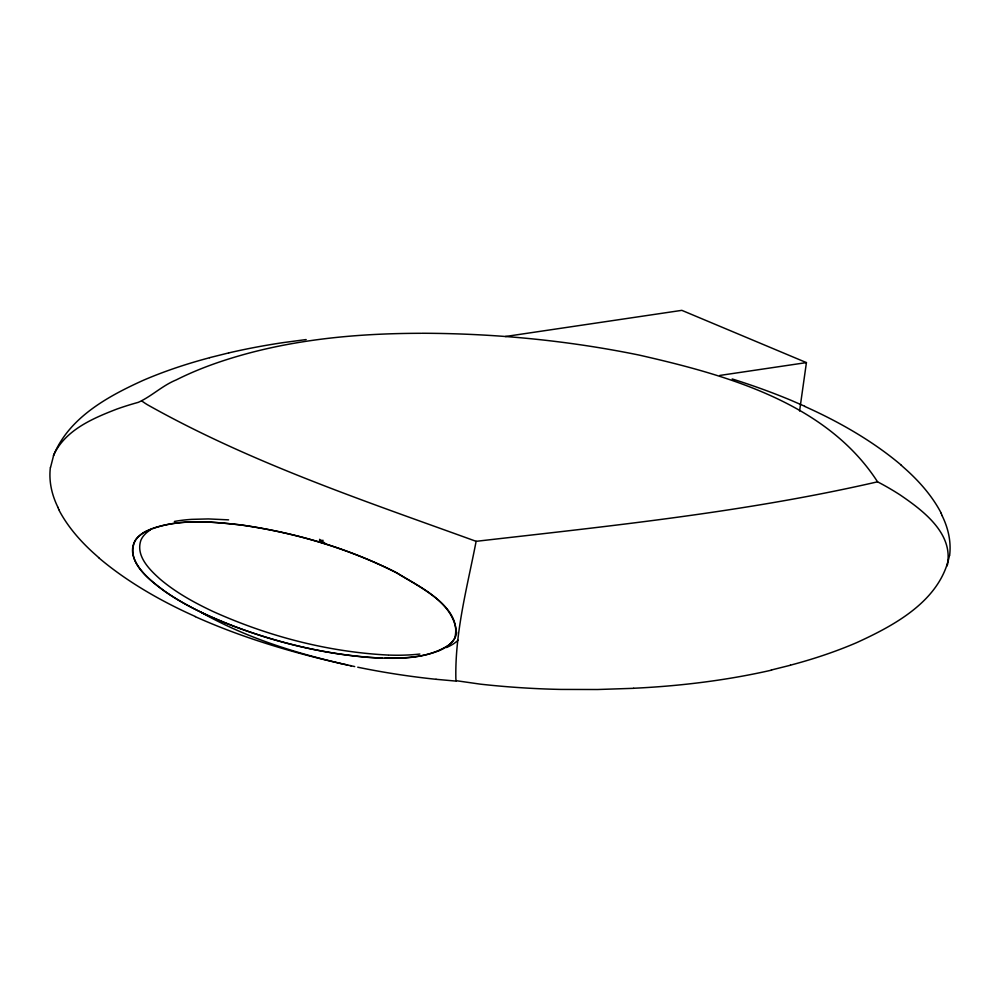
<?xml version="1.0" encoding="UTF-8"?>
<svg xmlns="http://www.w3.org/2000/svg" width="1000" height="1000" viewBox="0 0 1000 1000"><rect width="100%" height="100%" fill="white"/><g stroke="black" fill="none" stroke-linecap="round" stroke-linejoin="round"><path stroke-width="1.5" d="M135.075 540.712C125.237 562.175 149.575 579.8 164.6 591.175C186.163 606.2 210.212 617.263 234.713 626.587C277.525 642.463 322.325 653.538 367.887 657.35C395.163 658.925 424.888 660.337 448.688 645.138A62.787 30.337 6.8 0 0 454.688 638.237C463.113 607.137 418.9 586.95 398.075 573.575M456.475 632.837C453.862 601.888 419.2 586.675 395.8 572.375M799.587 410.988L806.425 362.6L681.838 310.35L505.375 336.512M50.562 467.35L53.775 454.812M949.438 555.562C940.4 600.625 895.062 625.075 856.725 642.613A470.012 227.15 6.8 0 1 790.375 665.188M947.312 564.875C953.688 533.413 922.837 510.4 900.025 494.862A257.238 124.312 6.8 0 0 881.038 483.65L877.55 481.812C745.6 512.2 610.438 525.913 476.125 541.325C467.337 586.737 454.825 632.463 455.875 679.013A60.237 29.112 6.8 0 0 456.238 680.7L480.337 684.15A441.9 213.562 6.8 0 0 560.913 689.425L597.6 689.513L633.7 688.312M947.513 564.3L946.988 565.95M53.475 455.65C68.95 417.575 107.688 396.438 143.275 380.312A470.012 227.15 6.8 0 1 209.625 357.725M53.85 454.688C65.438 430.012 92.788 418.363 116.788 409.1A283.35 136.938 6.8 0 1 138.312 402.337C151.45 396.438 162.488 385.475 176.188 379.938C198.675 368.6 222.575 360.288 246.838 353.688C303.475 338.35 362.388 333.387 420.9 333.3M151.988 528.587L146.537 531.038A63.263 30.575 6.8 0 0 135.075 540.712M395.025 571.987C347.113 547.938 294.925 532.762 241.938 525.087C209.85 521.6 175.037 517.675 144.913 531.912A62.875 30.387 6.8 0 0 136.412 538.85C125.3 553.837 140.338 571.225 151.6 580.988C167.037 594.438 185.062 604.55 203.45 613.375C258.863 638.8 319.037 654.65 379.975 658.05M438.888 650.725C421.825 657.562 403.05 658.312 384.9 658.188M152.825 528.312C180.763 519.138 210.888 521.5 239.638 524.788C292.438 532.125 344.412 547.112 392.325 570.612M209.562 357.675L228.663 352.925M790.438 665.238L771.338 670M719.725 375.45L806.425 362.6M319.325 540.9L323.1 540.337M306.15 339.562L283.175 342.612A489.225 236.438 6.8 0 0 228.675 352.925M421.8 333.263C494.675 333.425 567.587 340.438 639 355.05C725.962 374.85 826.388 402.512 877.55 481.812M389.2 655.1L393.688 655.2A112.338 54.288 6.8 0 0 419.862 654.038M382.45 658.125L380.8 658.075M388.375 655.075C327.9 651.988 268.188 636.337 213.038 611.5C194.363 602.712 176.062 592.638 160.25 579.263C149.588 569.738 135.525 556.025 140.863 540.35A63.8 30.838 6.8 0 1 150.338 529.925M228.588 519.862L208.388 518.925L191.775 519.362A93.3 45.087 6.8 0 0 174.387 521.45M456.375 681.137L436.062 679.3M350.05 665.575L354.712 666.575M351.2 665.825L340.737 663.525M347.675 665.05C295.562 653.575 243.988 638.513 195.225 616.638M340.637 663.475C292.312 652.163 244.363 636.9 201.025 612.288M476.125 541.325C364.688 500.938 251.025 463 147.338 404.688A163.4 78.975 6.8 0 1 144.987 403.188L142.2 401.287M804.775 406.275L791.112 400.337A419.263 202.625 6.8 0 0 732.175 378.963M393.1 571L393.875 571.388M394.263 571.587L396.562 572.775M396.938 572.975L397.7 573.375M325.025 543.225L319.55 539.325M901.275 465.312L906.3 469.787A320.2 154.75 6.8 0 1 941.287 513.337M98.725 557.6L93.7 553.138A320.2 154.75 6.8 0 1 58.712 509.575M941.137 513.35L942.288 515.712M58.863 509.562L57.713 507.2M456.587 632.85A64.737 31.288 6.8 0 1 439.325 650.6M771.525 670.15A503.425 243.3 6.8 0 1 633.663 688.263M804.613 406.375A384.938 186.038 6.8 0 1 901.413 465.288M942.125 515.712A267.25 129.162 6.8 0 1 949.613 555.588M458.075 640.2A64.488 31.163 6.8 0 1 446.413 647.55M436.062 679.3A389.275 188.125 6.8 0 1 357.75 667.212M195.387 616.538A384.938 186.038 6.8 0 1 98.588 557.638M57.875 507.2A267.25 129.162 6.8 0 1 50.388 467.337"/></g></svg>
